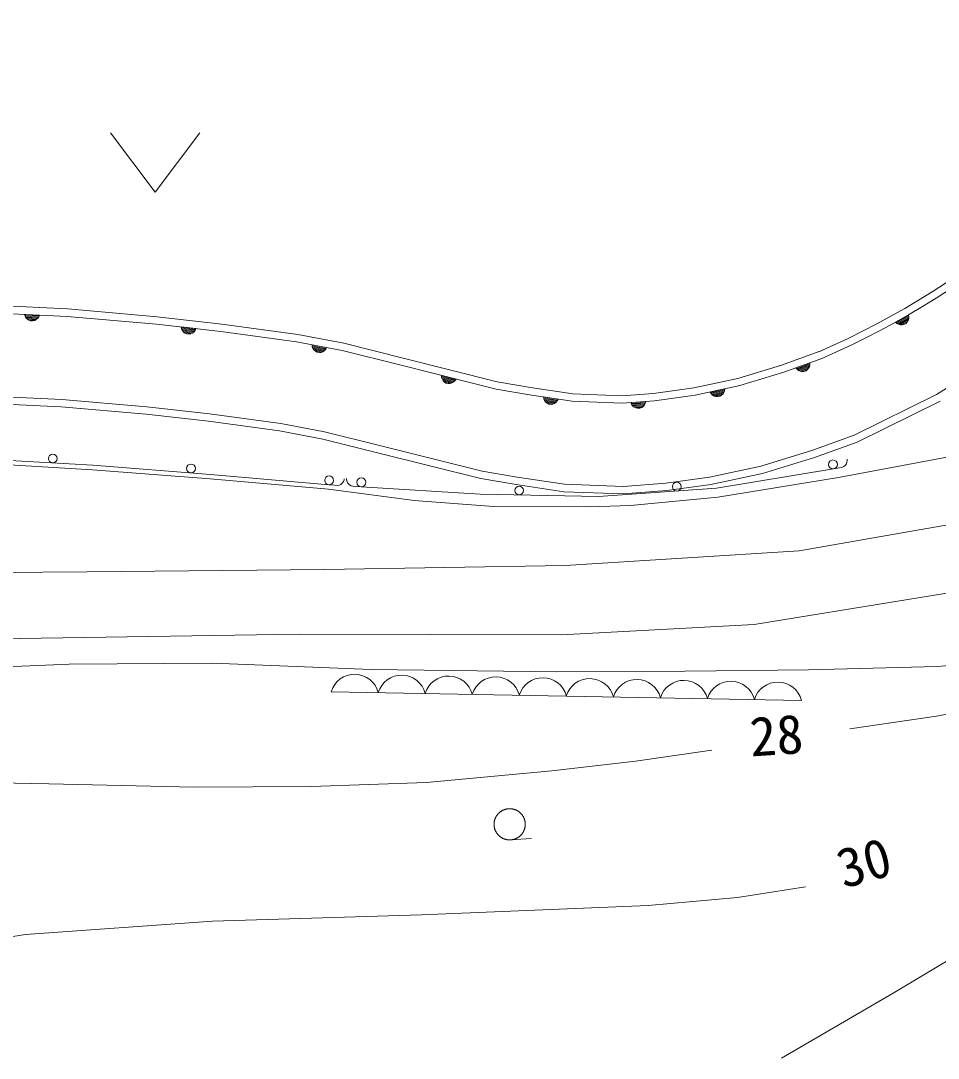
# Model space of a CAD drawing. Units: millimetres, scale not verified. Extents: x 40000 to 680000, y 20000 to 380000.
# Drawn here: x 506574 to 537448, y 267974 to 302892 of the extents above; entities that cross this region are included whole.
import ezdxf
from ezdxf.enums import TextEntityAlignment as Align

# ---------------------------------------------------------------- set-up
doc = ezdxf.new("R2010")
doc.units = ezdxf.units.MM
doc.header["$LTSCALE"] = 1000
doc.linetypes.add('CHAIN', pattern=[18.5, 12, -1.5, 3.5, -1.5])
for name, color, linetype, lineweight in [('M-BGD', 7, 'Continuous', 13), ('M-BMK', 2, 'CHAIN', 13), ('M-STR-STRC', 7, 'Continuous', 13), ('M-WORK', 1, 'Continuous', 13)]:
    doc.layers.add(name, color=color, linetype=linetype, lineweight=lineweight)
doc.styles.add('ＭＳ ゴシック', font='')
doc.styles.get('ＭＳ ゴシック').set_extended_font_data('MS Gothic')

msp = doc.modelspace()

# ---------------------------------------------------------------- linework, layer by layer
at = {"layer": 'M-BGD'}
for p, q in [((509598, 299122), (511098, 297122)), ((511098, 297122), (512598, 299122)), ((505770, 293055), (508138, 292943)), ((505782, 293305), (508155, 293192)), ((506704, 293011), (507204, 292987)), ((506721, 292950), (506704, 293011)), ((506723, 292980), (507182, 292958)), ((507204, 292987), (507181, 292928)), ((508155, 293192), (511169, 292931)), ((536008, 292747), (536443, 292994)), ((536443, 292994), (536455, 292932)), ((506749, 292898), (506721, 292950)), ((507171, 292928), (506731, 292949)), ((506740, 292919), (507160, 292899)), ((506797, 292846), (506749, 292898)), ((507128, 292870), (506769, 292888)), ((506797, 292856), (507097, 292842)), ((506845, 292814), (506797, 292846)), ((506904, 292791), (506845, 292814)), ((507045, 292814), (506846, 292824)), ((506984, 292787), (506904, 292791)), ((507045, 292804), (506984, 292787)), ((507096, 292832), (507045, 292804)), ((507149, 292879), (507096, 292832)), ((507181, 292928), (507149, 292879)), ((508138, 292943), (511140, 292683)), ((511140, 292683), (513305, 292434)), ((511169, 292931), (513340, 292681)), ((513340, 292681), (515898, 292329)), ((536055, 292704), (536008, 292747)), ((536040, 292731), (536440, 292958)), ((536106, 292676), (536055, 292704)), ((536447, 292927), (536064, 292709)), ((536087, 292688), (536453, 292896)), ((536174, 292657), (536106, 292676)), ((536441, 292855), (536128, 292677)), ((536169, 292666), (536430, 292814)), ((536232, 292656), (536174, 292657)), ((536401, 292763), (536227, 292664)), ((536294, 292668), (536232, 292656)), ((536364, 292707), (536294, 292668)), ((536406, 292754), (536364, 292707)), ((536435, 292805), (536406, 292754)), ((536454, 292873), (536435, 292805)), ((536455, 292932), (536454, 292873)), ((511975, 292587), (512471, 292530)), ((511988, 292525), (511975, 292587)), ((512012, 292472), (511988, 292525)), ((511991, 292555), (512448, 292502)), ((512435, 292474), (511997, 292524)), ((512004, 292493), (512421, 292445)), ((512056, 292416), (512012, 292472)), ((512388, 292418), (512030, 292460)), ((512102, 292381), (512056, 292416)), ((512057, 292426), (512355, 292392)), ((512159, 292354), (512102, 292381)), ((512302, 292368), (512103, 292391)), ((512239, 292345), (512159, 292354)), ((512300, 292358), (512239, 292345)), ((512354, 292382), (512300, 292358)), ((512409, 292426), (512354, 292382)), ((512445, 292472), (512409, 292426)), ((512471, 292530), (512445, 292472)), ((513305, 292434), (515851, 292084)), ((515898, 292329), (517447, 292035)), ((537392, 290308), (540579, 292346)), ((515851, 292084), (517393, 291790)), ((516376, 291984), (516868, 291890)), ((516385, 291921), (516376, 291984)), ((516405, 291866), (516385, 291921)), ((516390, 291951), (516842, 291865)), ((516827, 291837), (516395, 291919)), ((517447, 292035), (519438, 291539)), ((516399, 291888), (516811, 291809)), ((516445, 291808), (516405, 291866)), ((516776, 291786), (516423, 291853)), ((516488, 291769), (516445, 291808)), ((516447, 291818), (516741, 291762)), ((516543, 291738), (516488, 291769)), ((516687, 291742), (516490, 291779)), ((516622, 291723), (516543, 291738)), ((516685, 291732), (516622, 291723)), ((516739, 291752), (516685, 291732)), ((516798, 291792), (516739, 291752)), ((516837, 291835), (516798, 291792)), ((516868, 291890), (516837, 291835)), ((517393, 291790), (519376, 291297)), ((532171, 291302), (533442, 291757)), ((519376, 291297), (522567, 290489)), ((519438, 291539), (522609, 290736)), ((530706, 290856), (532171, 291302)), ((532256, 291067), (533527, 291522)), ((532656, 291210), (533127, 291378)), ((532685, 291188), (533118, 291343)), ((533119, 291312), (532704, 291163)), ((532724, 291139), (533119, 291280)), ((533101, 291242), (532762, 291120)), ((533117, 291258), (533086, 291194)), ((533128, 291315), (533117, 291258)), ((533127, 291378), (533128, 291315)), ((520729, 290954), (521214, 290832)), ((520734, 290891), (520729, 290954)), ((520751, 290836), (520734, 290891)), ((520741, 290920), (521187, 290808)), ((521170, 290781), (520744, 290889)), ((530769, 290614), (532256, 291067)), ((532695, 291160), (532656, 291210)), ((532740, 291123), (532695, 291160)), ((532804, 291093), (532740, 291123)), ((532801, 291102), (533083, 291203)), ((532861, 291081), (532804, 291093)), ((533046, 291158), (532858, 291091)), ((532924, 291083), (532861, 291081)), ((533000, 291110), (532924, 291083)), ((533049, 291149), (533000, 291110)), ((533086, 291194), (533049, 291149)), ((520746, 290857), (521153, 290754)), ((520787, 290775), (520751, 290836)), ((521117, 290733), (520768, 290821)), ((520828, 290733), (520787, 290775)), ((520789, 290784), (521080, 290711)), ((520881, 290699), (520828, 290733)), ((521024, 290694), (520831, 290743)), ((520959, 290680), (520881, 290699)), ((521022, 290684), (520959, 290680)), ((521078, 290701), (521022, 290684)), ((521139, 290737), (521078, 290701)), ((521180, 290778), (521139, 290737)), ((521214, 290832), (521180, 290778)), ((522609, 290736), (523732, 290547)), ((523732, 290547), (525151, 290332)), ((527869, 290348), (529221, 290534)), ((529221, 290534), (530706, 290856)), ((529264, 290287), (530769, 290614)), ((505637, 290258), (507951, 290148)), ((522567, 290489), (523695, 290299)), ((523695, 290299), (525127, 290083)), ((524164, 290229), (524658, 290154)), ((524175, 290166), (524164, 290229)), ((524179, 290196), (524634, 290127)), ((525151, 290332), (526802, 290273)), ((526802, 290273), (527869, 290348)), ((527903, 290100), (529264, 290287)), ((529772, 290397), (530261, 290503)), ((529804, 290343), (529772, 290397)), ((529798, 290372), (530248, 290470)), ((529844, 290301), (529804, 290343)), ((530244, 290438), (529814, 290345)), ((529830, 290318), (530241, 290407)), ((529904, 290262), (529844, 290301)), ((530218, 290371), (529866, 290295)), ((529902, 290272), (530195, 290336)), ((529959, 290244), (529904, 290262)), ((530152, 290296), (529957, 290253)), ((530022, 290237), (529959, 290244)), ((530100, 290254), (530022, 290237)), ((530155, 290286), (530100, 290254)), ((530197, 290326), (530155, 290286)), ((530235, 290385), (530197, 290326)), ((530254, 290441), (530235, 290385)), ((530261, 290503), (530254, 290441)), ((534622, 288940), (537392, 290308)), ((505625, 290009), (507934, 289899)), ((507934, 289899), (510792, 289653)), ((507951, 290148), (510820, 289901)), ((510820, 289901), (512924, 289660)), ((524197, 290112), (524175, 290166)), ((524620, 290099), (524185, 290165)), ((524190, 290134), (524605, 290071)), ((524239, 290055), (524197, 290112)), ((524571, 290046), (524215, 290099)), ((524284, 290018), (524239, 290055)), ((524240, 290065), (524537, 290021)), ((524340, 289990), (524284, 290018)), ((524483, 289998), (524285, 290028)), ((524419, 289978), (524340, 289990)), ((524482, 289988), (524419, 289978)), ((524536, 290011), (524482, 289988)), ((524592, 290053), (524536, 290011)), ((524630, 290098), (524592, 290053)), ((524658, 290154), (524630, 290098)), ((525127, 290083), (526807, 290022)), ((526807, 290022), (527903, 290100)), ((527106, 290044), (527605, 290079)), ((527130, 289985), (527106, 290044)), ((527128, 290015), (527587, 290048)), ((527163, 289937), (527130, 289985)), ((527579, 290017), (527140, 289986)), ((527152, 289957), (527571, 289986)), ((527217, 289891), (527163, 289937)), ((527543, 289954), (527184, 289929)), ((527216, 289901), (527515, 289922)), ((527269, 289865), (527217, 289891)), ((527468, 289889), (527268, 289875)), ((527330, 289849), (527269, 289865)), ((527410, 289855), (527330, 289849)), ((527468, 289879), (527410, 289855)), ((527516, 289912), (527468, 289879)), ((527562, 289966), (527516, 289912)), ((527589, 290018), (527562, 289966)), ((527605, 290079), (527589, 290018)), ((547449, 290019), (534089, 287525)), ((534720, 288709), (537515, 290089)), ((510792, 289653), (512891, 289412)), ((512924, 289660), (515328, 289333)), ((512891, 289412), (515281, 289087)), ((515328, 289333), (516793, 289054)), ((515281, 289087), (516739, 288810)), ((516739, 288810), (518628, 288340)), ((516793, 289054), (518689, 288583)), ((533199, 288430), (534622, 288940)), ((518689, 288583), (522102, 287728)), ((531475, 287901), (533199, 288430)), ((533284, 288195), (534720, 288709)), ((518628, 288340), (522061, 287482)), ((531538, 287659), (533284, 288195)), ((508991, 287781), (504987, 288013)), ((512949, 287471), (508991, 287781)), ((522102, 287728), (523277, 287531)), ((529752, 287528), (531475, 287901)), ((516926, 287124), (512949, 287471)), ((522061, 287482), (523240, 287284)), ((523277, 287531), (524867, 287291)), ((528285, 287326), (529752, 287528)), ((529796, 287282), (531538, 287659)), ((534089, 287525), (530034, 286855)), ((519811, 286747), (516926, 287124)), ((523240, 287284), (524844, 287041)), ((524844, 287041), (526861, 286968)), ((524867, 287291), (526856, 287219)), ((526856, 287219), (528285, 287326)), ((526861, 286968), (528319, 287079)), ((528319, 287079), (529796, 287282)), ((522484, 286540), (519811, 286747)), ((530034, 286855), (527094, 286577)), ((525713, 286533), (522484, 286540)), ((527094, 286577), (525713, 286533)), ((531252, 282577), (546590, 285069)), ((524768, 282225), (531252, 282577)), ((503726, 282058), (515955, 282246)), ((515955, 282246), (524768, 282225))]:
    msp.add_line(p, q, dxfattribs=at)
for radius in [28061, 28311]:
    msp.add_arc((522249, 317489), radius, 293.4758, 328.6543, dxfattribs=at)
at = {"layer": 'M-BMK'}
for p, q in [((532770, 285055), (550543, 288153)), ((524891, 284562), (532770, 285055)), ((497766, 284246), (508807, 284348)), ((508807, 284348), (516793, 284421)), ((516793, 284421), (524891, 284562))]:
    msp.add_line(p, q, dxfattribs=at)
at = {"layer": 'M-STR-STRC'}
for p, q in [((508999, 287931), (504993, 288162)), ((534387, 288100), (534377, 288038)), ((534381, 288140), (534387, 288100)), ((512961, 287621), (508999, 287931)), ((533928, 287811), (529987, 287157)), ((534126, 287844), (533928, 287811)), ((534204, 287857), (534126, 287844)), ((534270, 287888), (534204, 287857)), ((534315, 287926), (534270, 287888)), ((534356, 287984), (534315, 287926)), ((534377, 288038), (534356, 287984)), ((516938, 287274), (512961, 287621)), ((517429, 287381), (517395, 287334)), ((517454, 287439), (517429, 287381)), ((517457, 287479), (517454, 287439)), ((517539, 287458), (517541, 287487)), ((517546, 287407), (517539, 287458)), ((517573, 287345), (517546, 287407)), ((517137, 287256), (516938, 287274)), ((517216, 287249), (517137, 287256)), ((517288, 287263), (517216, 287249)), ((517340, 287289), (517288, 287263)), ((517395, 287334), (517340, 287289)), ((517600, 287303), (517573, 287345)), ((517638, 287271), (517600, 287303)), ((517696, 287237), (517638, 287271)), ((517745, 287224), (517696, 287237)), ((517825, 287219), (517745, 287224)), ((518025, 287207), (517825, 287219)), ((522028, 286961), (518025, 287207)), ((529987, 287157), (526017, 286875)), ((526017, 286875), (522028, 286961))]:
    msp.add_line(p, q, dxfattribs=at)
for centre in [(507653, 288159), (533904, 287959), (512305, 287823), (516951, 287423), (518034, 287357), (523346, 287082), (528650, 287212)]:
    msp.add_circle(centre, 150, dxfattribs=at)
at = {"layer": 'M-WORK'}
for p, q in [((503789, 281055), (508202, 281238)), ((508202, 281238), (513038, 281274)), ((513038, 281274), (518369, 281056)), ((533080, 281043), (537410, 281157)), ((537410, 281157), (539795, 281347)), ((518369, 281056), (524606, 280981)), ((524606, 280981), (528920, 281006)), ((528920, 281006), (533080, 281043)), ((532843, 280019), (517023, 280311)), ((537389, 279484), (541999, 280355)), ((534473, 279065), (537389, 279484)), ((527261, 277969), (529831, 278344)), ((524448, 277644), (527261, 277969)), ((520222, 277253), (524448, 277644)), ((502632, 277307), (507519, 277215)), ((516351, 277125), (520222, 277253)), ((507519, 277215), (512408, 277101)), ((512408, 277101), (516351, 277125)), ((522643, 276206), (522637, 276199)), ((522649, 276213), (522643, 276206)), ((522655, 276219), (522649, 276213)), ((522662, 276226), (522655, 276219)), ((522669, 276232), (522662, 276226)), ((522676, 276238), (522669, 276232)), ((522682, 276244), (522676, 276238)), ((522689, 276250), (522682, 276244)), ((522697, 276256), (522689, 276250)), ((522704, 276262), (522697, 276256)), ((522711, 276267), (522704, 276262)), ((522718, 276273), (522711, 276267)), ((522726, 276278), (522718, 276273)), ((522734, 276283), (522726, 276278)), ((522741, 276288), (522734, 276283)), ((522749, 276293), (522741, 276288)), ((522757, 276298), (522749, 276293)), ((522765, 276303), (522757, 276298)), ((522773, 276307), (522765, 276303)), ((522781, 276312), (522773, 276307)), ((522789, 276316), (522781, 276312)), ((522797, 276320), (522789, 276316)), ((522806, 276324), (522797, 276320)), ((522814, 276328), (522806, 276324)), ((522822, 276331), (522814, 276328)), ((522831, 276335), (522822, 276331)), ((522839, 276338), (522831, 276335)), ((522848, 276341), (522839, 276338)), ((522857, 276344), (522848, 276341)), ((522865, 276347), (522857, 276344)), ((522874, 276350), (522865, 276347)), ((522883, 276353), (522874, 276350)), ((522892, 276355), (522883, 276353)), ((522901, 276357), (522892, 276355)), ((522910, 276359), (522901, 276357)), ((522919, 276361), (522910, 276359)), ((522928, 276363), (522919, 276361)), ((522937, 276365), (522928, 276363)), ((522946, 276366), (522937, 276365)), ((522955, 276368), (522946, 276366)), ((522964, 276369), (522955, 276368)), ((522973, 276370), (522964, 276369)), ((522982, 276371), (522973, 276370)), ((522991, 276371), (522982, 276371)), ((523001, 276372), (522991, 276371)), ((523010, 276372), (523001, 276372)), ((523019, 276372), (523010, 276372)), ((523028, 276372), (523019, 276372)), ((523037, 276372), (523028, 276372)), ((523047, 276372), (523037, 276372)), ((523056, 276372), (523047, 276372)), ((523065, 276371), (523056, 276372)), ((523074, 276370), (523065, 276371)), ((523083, 276369), (523074, 276370)), ((523092, 276368), (523083, 276369)), ((523101, 276367), (523092, 276368)), ((523111, 276365), (523101, 276367)), ((523120, 276364), (523111, 276365)), ((523129, 276362), (523120, 276364)), ((523138, 276360), (523129, 276362)), ((523147, 276358), (523138, 276360)), ((523155, 276356), (523147, 276358)), ((523164, 276354), (523155, 276356)), ((523173, 276351), (523164, 276354)), ((523182, 276349), (523173, 276351)), ((523191, 276346), (523182, 276349)), ((523199, 276343), (523191, 276346)), ((523208, 276340), (523199, 276343)), ((523217, 276336), (523208, 276340)), ((523225, 276333), (523217, 276336)), ((523234, 276330), (523225, 276333)), ((523242, 276326), (523234, 276330)), ((523250, 276322), (523242, 276326)), ((523259, 276318), (523250, 276322)), ((523267, 276314), (523259, 276318)), ((523275, 276310), (523267, 276314)), ((523283, 276305), (523275, 276310)), ((523291, 276301), (523283, 276305)), ((523299, 276296), (523291, 276301)), ((523307, 276291), (523299, 276296)), ((523314, 276286), (523307, 276291)), ((523322, 276281), (523314, 276286)), ((523330, 276276), (523322, 276281)), ((523337, 276270), (523330, 276276)), ((523344, 276265), (523337, 276270)), ((523352, 276259), (523344, 276265)), ((523359, 276253), (523352, 276259)), ((523366, 276247), (523359, 276253)), ((523373, 276241), (523366, 276247)), ((523380, 276235), (523373, 276241)), ((523386, 276229), (523380, 276235)), ((523393, 276223), (523386, 276229)), ((523400, 276216), (523393, 276223)), ((523406, 276210), (523400, 276216)), ((523412, 276203), (523406, 276210)), ((523418, 276196), (523412, 276203)), ((522502, 275875), (522501, 275866)), ((522501, 275866), (522501, 275857)), ((522501, 275857), (522501, 275847)), ((522503, 275893), (522502, 275884)), ((522502, 275884), (522502, 275875)), ((522504, 275902), (522503, 275893)), ((522505, 275911), (522504, 275902)), ((522506, 275921), (522505, 275911)), ((522507, 275930), (522506, 275921)), ((522509, 275939), (522507, 275930)), ((522511, 275948), (522509, 275939)), ((522512, 275957), (522511, 275948)), ((522514, 275966), (522512, 275957)), ((522517, 275975), (522514, 275966)), ((522519, 275984), (522517, 275975)), ((522521, 275992), (522519, 275984)), ((522524, 276001), (522521, 275992)), ((522527, 276010), (522524, 276001)), ((522530, 276019), (522527, 276010)), ((522533, 276027), (522530, 276019)), ((522536, 276036), (522533, 276027)), ((522539, 276045), (522536, 276036)), ((522543, 276053), (522539, 276045)), ((522547, 276061), (522543, 276053)), ((522550, 276070), (522547, 276061)), ((522554, 276078), (522550, 276070)), ((522558, 276086), (522554, 276078)), ((522563, 276094), (522558, 276086)), ((522567, 276103), (522563, 276094)), ((522572, 276111), (522567, 276103)), ((522576, 276118), (522572, 276111)), ((522581, 276126), (522576, 276118)), ((522586, 276134), (522581, 276126)), ((522591, 276142), (522586, 276134)), ((522596, 276149), (522591, 276142)), ((522602, 276157), (522596, 276149)), ((522607, 276164), (522602, 276157)), ((522613, 276171), (522607, 276164)), ((522619, 276179), (522613, 276171)), ((522624, 276186), (522619, 276179)), ((522630, 276193), (522624, 276186)), ((522637, 276199), (522630, 276193)), ((523424, 276189), (523418, 276196)), ((523430, 276182), (523424, 276189)), ((523436, 276175), (523430, 276182)), ((523442, 276168), (523436, 276175)), ((523447, 276160), (523442, 276168)), ((523453, 276153), (523447, 276160)), ((523458, 276145), (523453, 276153)), ((523463, 276138), (523458, 276145)), ((523468, 276130), (523463, 276138)), ((523473, 276122), (523468, 276130)), ((523478, 276115), (523473, 276122)), ((523482, 276107), (523478, 276115)), ((523487, 276099), (523482, 276107)), ((523491, 276090), (523487, 276099)), ((523495, 276082), (523491, 276090)), ((523499, 276074), (523495, 276082)), ((523503, 276066), (523499, 276074)), ((523507, 276057), (523503, 276066)), ((523511, 276049), (523507, 276057)), ((523514, 276040), (523511, 276049)), ((523518, 276032), (523514, 276040)), ((523521, 276023), (523518, 276032)), ((523524, 276014), (523521, 276023)), ((523526, 276006), (523524, 276014)), ((523529, 275997), (523526, 276006)), ((523532, 275988), (523529, 275997)), ((523534, 275979), (523532, 275988)), ((523536, 275970), (523534, 275979)), ((523538, 275961), (523536, 275970)), ((523540, 275952), (523538, 275961)), ((523542, 275943), (523540, 275952)), ((523544, 275934), (523542, 275943)), ((523545, 275925), (523544, 275934)), ((523546, 275916), (523545, 275925)), ((523547, 275907), (523546, 275916)), ((523548, 275898), (523547, 275907)), ((523549, 275889), (523548, 275898)), ((523550, 275880), (523549, 275889)), ((523550, 275870), (523550, 275880)), ((523551, 275861), (523550, 275870)), ((523551, 275852), (523551, 275861)), ((523551, 275843), (523551, 275852)), ((522501, 275847), (522501, 275838)), ((522501, 275838), (522501, 275829)), ((522501, 275829), (522502, 275820)), ((522502, 275820), (522502, 275811)), ((522502, 275811), (522503, 275802)), ((522503, 275802), (522504, 275792)), ((522504, 275792), (522505, 275783)), ((522505, 275783), (522506, 275774)), ((522506, 275774), (522507, 275765)), ((522507, 275765), (522509, 275756)), ((522509, 275756), (522511, 275747)), ((522511, 275747), (522512, 275738)), ((522512, 275738), (522515, 275729)), ((522515, 275729), (522517, 275720)), ((522517, 275720), (522519, 275711)), ((522519, 275711), (522521, 275702)), ((522521, 275702), (522524, 275693)), ((522524, 275693), (522527, 275685)), ((522527, 275685), (522530, 275676)), ((522530, 275676), (522533, 275667)), ((522533, 275667), (522536, 275659)), ((522536, 275659), (522539, 275650)), ((522539, 275650), (522543, 275642)), ((522543, 275642), (522547, 275633)), ((522547, 275633), (522550, 275625)), ((522550, 275625), (522554, 275617)), ((522554, 275617), (522559, 275608)), ((522559, 275608), (522563, 275600)), ((522563, 275600), (522567, 275592)), ((522567, 275592), (522572, 275584)), ((522572, 275584), (522576, 275576)), ((522576, 275576), (522581, 275568)), ((522581, 275568), (522586, 275561)), ((522586, 275561), (522591, 275553)), ((522591, 275553), (522596, 275546)), ((522596, 275546), (522602, 275538)), ((522602, 275538), (522607, 275531)), ((522607, 275531), (522613, 275523)), ((522613, 275523), (522619, 275516)), ((522619, 275516), (522624, 275509)), ((522624, 275509), (522630, 275502)), ((522630, 275502), (522636, 275495)), ((523418, 275499), (523424, 275506)), ((523424, 275506), (523430, 275513)), ((523430, 275513), (523436, 275520)), ((523436, 275520), (523442, 275527)), ((523442, 275527), (523447, 275534)), ((523447, 275534), (523453, 275542)), ((523453, 275542), (523458, 275549)), ((523458, 275549), (523463, 275557)), ((523463, 275557), (523468, 275565)), ((523468, 275565), (523473, 275572)), ((523473, 275572), (523478, 275580)), ((523478, 275580), (523483, 275588)), ((523483, 275588), (523487, 275596)), ((523487, 275596), (523491, 275604)), ((523491, 275604), (523495, 275613)), ((523495, 275613), (523500, 275621)), ((523500, 275621), (523503, 275629)), ((523503, 275629), (523507, 275637)), ((523507, 275637), (523511, 275646)), ((523511, 275646), (523514, 275654)), ((523514, 275654), (523517, 275663)), ((523517, 275663), (523521, 275672)), ((523521, 275672), (523524, 275680)), ((523524, 275680), (523526, 275689)), ((523526, 275689), (523529, 275698)), ((523529, 275698), (523532, 275707)), ((523532, 275707), (523534, 275716)), ((523534, 275716), (523536, 275724)), ((523536, 275724), (523538, 275733)), ((523538, 275733), (523540, 275742)), ((523540, 275742), (523542, 275752)), ((523542, 275752), (523544, 275761)), ((523544, 275761), (523545, 275770)), ((523545, 275770), (523546, 275779)), ((523546, 275779), (523547, 275788)), ((523547, 275788), (523548, 275797)), ((523548, 275797), (523549, 275806)), ((523549, 275806), (523550, 275815)), ((523550, 275824), (523551, 275834)), ((523550, 275815), (523550, 275824)), ((523551, 275834), (523551, 275843)), ((522636, 275495), (522643, 275489)), ((522643, 275489), (522649, 275482)), ((522649, 275482), (522656, 275475)), ((522656, 275475), (522662, 275469)), ((522662, 275469), (522669, 275463)), ((522669, 275463), (522676, 275456)), ((522676, 275456), (522683, 275450)), ((522683, 275450), (522689, 275444)), ((522689, 275444), (522697, 275439)), ((522697, 275439), (522704, 275433)), ((522704, 275433), (522711, 275427)), ((522711, 275427), (522718, 275422)), ((522718, 275422), (522726, 275417)), ((522726, 275417), (522734, 275411)), ((522734, 275411), (522741, 275406)), ((522741, 275406), (522749, 275401)), ((522749, 275401), (522757, 275397)), ((522757, 275397), (522765, 275392)), ((522765, 275392), (522773, 275388)), ((522773, 275388), (522781, 275383)), ((522781, 275383), (522789, 275379)), ((522789, 275379), (522797, 275375)), ((522797, 275375), (522806, 275371)), ((522806, 275371), (522814, 275367)), ((522814, 275367), (522822, 275363)), ((522822, 275363), (522831, 275360)), ((522831, 275360), (522839, 275357)), ((522839, 275357), (522848, 275353)), ((522848, 275353), (522857, 275350)), ((522857, 275350), (522865, 275347)), ((522865, 275347), (522874, 275345)), ((522874, 275345), (522883, 275342)), ((522883, 275342), (522892, 275340)), ((522892, 275340), (522901, 275337)), ((522901, 275337), (522910, 275335)), ((522910, 275335), (522919, 275333)), ((522919, 275333), (522928, 275332)), ((522928, 275332), (522937, 275330)), ((522937, 275330), (522946, 275328)), ((522946, 275328), (522955, 275327)), ((522955, 275327), (522964, 275326)), ((522964, 275326), (522973, 275325)), ((522973, 275325), (522982, 275324)), ((522982, 275324), (522992, 275323)), ((522992, 275323), (523001, 275323)), ((523001, 275323), (523010, 275323)), ((523010, 275323), (523019, 275322)), ((523019, 275322), (523028, 275322)), ((523028, 275322), (523037, 275322)), ((523037, 275322), (523047, 275323)), ((523047, 275323), (523056, 275323)), ((523056, 275323), (523065, 275324)), ((523058, 275323), (523757, 275366)), ((523065, 275324), (523074, 275325)), ((523074, 275325), (523083, 275326)), ((523083, 275326), (523092, 275327)), ((523092, 275327), (523101, 275328)), ((523101, 275328), (523111, 275329)), ((523111, 275329), (523120, 275331)), ((523120, 275331), (523129, 275333)), ((523129, 275333), (523138, 275334)), ((523138, 275334), (523147, 275336)), ((523147, 275336), (523156, 275339)), ((523156, 275339), (523164, 275341)), ((523164, 275341), (523173, 275344)), ((523173, 275344), (523182, 275346)), ((523182, 275346), (523191, 275349)), ((523191, 275349), (523199, 275352)), ((523199, 275352), (523208, 275355)), ((523208, 275355), (523217, 275358)), ((523217, 275358), (523225, 275362)), ((523225, 275362), (523234, 275365)), ((523234, 275365), (523242, 275369)), ((523242, 275369), (523250, 275373)), ((523250, 275373), (523259, 275377)), ((523259, 275377), (523267, 275381)), ((523267, 275381), (523275, 275385)), ((523275, 275385), (523283, 275390)), ((523283, 275390), (523291, 275394)), ((523291, 275394), (523299, 275399)), ((523299, 275399), (523307, 275404)), ((523307, 275404), (523314, 275409)), ((523314, 275409), (523322, 275414)), ((523322, 275414), (523330, 275419)), ((523330, 275419), (523337, 275425)), ((523337, 275425), (523344, 275430)), ((523344, 275430), (523352, 275436)), ((523352, 275436), (523359, 275441)), ((523359, 275441), (523366, 275447)), ((523366, 275447), (523373, 275453)), ((523373, 275453), (523380, 275460)), ((523380, 275460), (523387, 275466)), ((523387, 275466), (523393, 275472)), ((523393, 275472), (523399, 275479)), ((523399, 275479), (523406, 275485)), ((523406, 275485), (523412, 275492)), ((523412, 275492), (523418, 275499)), ((530698, 273386), (532986, 273745)), ((520056, 272799), (527686, 273115)), ((527686, 273115), (530698, 273386)), ((513030, 272586), (520056, 272799)), ((535927, 270165), (540436, 272861)), ((506737, 272134), (513030, 272586)), ((502289, 271469), (506737, 272134)), ((532172, 267974), (535927, 270165))]:
    msp.add_line(p, q, dxfattribs=at)
for centre in [(517810, 280074), (519392, 280045), (520974, 280016), (522556, 279987), (524138, 279958), (525720, 279929), (527302, 279900), (528884, 279870), (530466, 279841), (532048, 279812)]:
    msp.add_arc(centre, 822, 14.5899, 163.2999, dxfattribs=at)

# ---------------------------------------------------------------- texts
at = {"layer": 'M-WORK', "style": 'ＭＳ ゴシック'}
for s, rotation, p in [('28', 3.751, (531172, 277735)), ('30', 15.751, (534369, 273300))]:
    msp.add_text(s, height=1320, rotation=rotation, dxfattribs=at).set_placement(p, align=Align.BOTTOM_LEFT)

doc.saveas('drawing.dxf')
